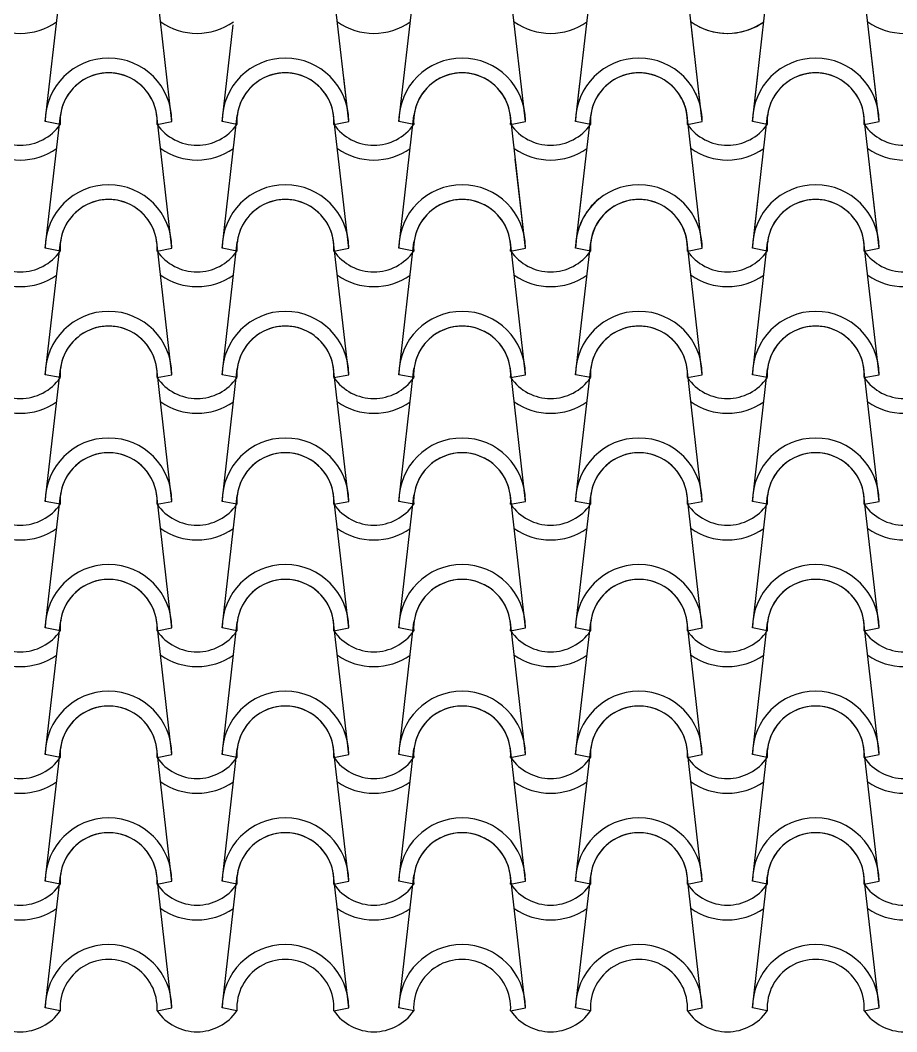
# Model space of a CAD drawing. Header units: millimetres. Extents: x -255 to 41745, y 236 to 29936.
# Drawn here: x 25561 to 26426, y 25007 to 26005 of the extents above; entities that cross this region are included whole.
import ezdxf

# ---------------------------------------------------------------- set-up
doc = ezdxf.new("R2010")
doc.units = ezdxf.units.MM
doc.layers.add('1', color=1, linetype='Continuous')

msp = doc.modelspace()

# ---------------------------------------------------------------- linework, layer by layer
at = {"layer": '1'}
for p, q in [((25585.31, 25905.55), (25600.24, 26036.26)), ((25710.31, 25905.55), (25695.39, 26036.26)), ((25884.82, 25905.55), (25869.89, 26036.26)), ((25884.82, 25905.55), (25869.89, 26036.26)), ((25934.32, 25905.55), (25949.25, 26036.26)), ((25934.32, 25905.55), (25949.25, 26036.26)), ((26059.32, 25905.55), (26044.4, 26036.26)), ((26108.83, 25905.55), (26123.75, 26036.26)), ((26233.83, 25905.55), (26218.9, 26036.26)), ((26283.33, 25905.55), (26298.25, 26036.26)), ((26283.33, 25905.55), (26297.62, 26030.72)), ((26408.33, 25905.55), (26393.4, 26036.26)), ((25759.82, 25905.55), (25770.71, 26000.98)), ((26233.83, 25905.55), (26223.56, 25995.45)), ((26408.33, 25905.55), (26399.29, 25984.72)), ((26408.33, 25905.55), (26399.29, 25984.72)), ((25884.82, 25905.55), (25879.86, 25949)), ((26283.33, 25905.55), (26288.58, 25951.5)), ((26283.33, 25905.55), (26288.58, 25951.5)), ((26108.83, 25905.55), (26113.08, 25942.83)), ((26233.83, 25905.55), (26230.57, 25934.1)), ((26233.83, 25905.55), (26230.57, 25934.1)), ((25934.32, 25905.55), (25936.22, 25922.16)), ((25585.31, 25780.55), (25600.24, 25911.26)), ((25710.31, 25780.55), (25695.39, 25911.26)), ((25759.82, 25780.55), (25774.74, 25911.26)), ((25884.82, 25780.55), (25869.89, 25911.26)), ((25934.32, 25780.55), (25949.25, 25911.26)), ((26059.32, 25780.55), (26044.4, 25911.26)), ((26059.32, 25905.55), (26058.06, 25916.62)), ((26108.83, 25780.55), (26123.75, 25911.26)), ((26233.83, 25780.55), (26218.9, 25911.26)), ((26233.83, 25780.55), (26218.9, 25911.26)), ((26283.33, 25780.55), (26298.25, 25911.26)), ((26283.33, 25780.55), (26298.25, 25911.26)), ((26408.33, 25780.55), (26393.4, 25911.26)), ((25599.99, 25902.62), (25585.31, 25905.55)), ((25599.99, 25902.62), (25585.31, 25905.55)), ((25695.64, 25902.62), (25710.31, 25905.55)), ((25695.64, 25902.62), (25710.31, 25905.55)), ((25774.49, 25902.62), (25759.82, 25905.55)), ((25774.49, 25902.62), (25759.82, 25905.55)), ((25870.15, 25902.62), (25884.82, 25905.55)), ((25870.15, 25902.62), (25884.82, 25905.55)), ((25870.15, 25902.62), (25884.82, 25905.55)), ((25870.15, 25902.62), (25884.82, 25905.55)), ((25870.15, 25902.62), (25884.82, 25905.55)), ((25870.15, 25902.62), (25884.82, 25905.55)), ((25949, 25902.62), (25934.32, 25905.55)), ((25949, 25902.62), (25934.32, 25905.55)), ((25949, 25902.62), (25934.32, 25905.55)), ((25949, 25902.62), (25934.32, 25905.55)), ((25949, 25902.62), (25934.32, 25905.55)), ((25949, 25902.62), (25934.32, 25905.55)), ((26044.65, 25902.62), (26059.32, 25905.55)), ((26044.65, 25902.62), (26059.32, 25905.55)), ((26044.65, 25902.62), (26059.32, 25905.55)), ((26044.65, 25902.62), (26059.32, 25905.55)), ((26044.65, 25902.62), (26059.32, 25905.55)), ((26123.5, 25902.62), (26108.83, 25905.55)), ((26123.5, 25902.62), (26108.83, 25905.55)), ((26123.5, 25902.62), (26108.83, 25905.55)), ((26123.5, 25902.62), (26108.83, 25905.55)), ((26123.5, 25902.62), (26108.83, 25905.55)), ((26219.15, 25902.62), (26233.83, 25905.55)), ((26219.15, 25902.62), (26233.83, 25905.55)), ((26219.15, 25902.62), (26233.83, 25905.55)), ((26219.15, 25902.62), (26233.83, 25905.55)), ((26219.15, 25902.62), (26233.83, 25905.55)), ((26219.15, 25902.62), (26233.83, 25905.55)), ((26219.15, 25902.62), (26233.83, 25905.55)), ((26219.15, 25902.62), (26233.83, 25905.55)), ((26219.15, 25902.62), (26233.83, 25905.55)), ((26219.15, 25902.62), (26233.83, 25905.55)), ((26298, 25902.62), (26283.33, 25905.55)), ((26298, 25902.62), (26283.33, 25905.55)), ((26298, 25902.62), (26283.33, 25905.55)), ((26298, 25902.62), (26283.33, 25905.55)), ((26298, 25902.62), (26283.33, 25905.55)), ((26298, 25902.62), (26283.33, 25905.55)), ((26298, 25902.62), (26283.33, 25905.55)), ((26298, 25902.62), (26283.33, 25905.55)), ((26298, 25902.62), (26283.33, 25905.55)), ((26298, 25902.62), (26283.33, 25905.55)), ((26393.66, 25902.62), (26408.33, 25905.55)), ((26393.66, 25902.62), (26408.33, 25905.55)), ((26393.66, 25902.62), (26408.33, 25905.55)), ((26393.66, 25902.62), (26408.33, 25905.55)), ((26393.66, 25902.62), (26408.33, 25905.55)), ((26393.66, 25902.62), (26408.33, 25905.55)), ((26393.66, 25902.62), (26408.33, 25905.55)), ((26393.66, 25902.62), (26408.33, 25905.55)), ((26059.32, 25780.55), (26049.3, 25868.29)), ((26408.33, 25780.55), (26399.29, 25859.72)), ((26108.83, 25780.55), (26115.26, 25836.88)), ((26283.33, 25780.55), (26288.58, 25826.5)), ((26233.83, 25780.55), (26230.57, 25809.1)), ((25585.31, 25655.55), (25600.24, 25786.26)), ((25599.99, 25777.62), (25585.31, 25780.55)), ((25599.99, 25777.62), (25585.31, 25780.55)), ((25710.31, 25655.55), (25695.39, 25786.26)), ((25695.64, 25777.62), (25710.31, 25780.55)), ((25695.64, 25777.62), (25710.31, 25780.55)), ((25759.82, 25655.55), (25774.74, 25786.26)), ((25774.49, 25777.62), (25759.82, 25780.55)), ((25774.49, 25777.62), (25759.82, 25780.55)), ((25884.82, 25655.55), (25869.89, 25786.26)), ((25870.15, 25777.62), (25884.82, 25780.55)), ((25870.15, 25777.62), (25884.82, 25780.55)), ((25934.32, 25655.55), (25949.25, 25786.26)), ((25949, 25777.62), (25934.32, 25780.55)), ((25949, 25777.62), (25934.32, 25780.55)), ((26059.32, 25655.55), (26044.4, 25786.26)), ((26059.32, 25655.55), (26044.4, 25786.26)), ((26044.65, 25777.62), (26059.32, 25780.55)), ((26044.65, 25777.62), (26059.32, 25780.55)), ((26044.65, 25777.62), (26059.32, 25780.55)), ((26044.65, 25777.62), (26059.32, 25780.55)), ((26108.83, 25655.55), (26123.75, 25786.26)), ((26108.83, 25655.55), (26123.75, 25786.26)), ((26123.5, 25777.62), (26108.83, 25780.55)), ((26123.5, 25777.62), (26108.83, 25780.55)), ((26123.5, 25777.62), (26108.83, 25780.55)), ((26123.5, 25777.62), (26108.83, 25780.55)), ((26233.83, 25655.55), (26218.9, 25786.26)), ((26233.83, 25655.55), (26218.9, 25786.26)), ((26219.15, 25777.62), (26233.83, 25780.55)), ((26219.15, 25777.62), (26233.83, 25780.55)), ((26219.15, 25777.62), (26233.83, 25780.55)), ((26219.15, 25777.62), (26233.83, 25780.55)), ((26219.15, 25777.62), (26233.83, 25780.55)), ((26219.15, 25777.62), (26233.83, 25780.55)), ((26283.33, 25655.55), (26298.25, 25786.26)), ((26283.33, 25655.55), (26298.25, 25786.26)), ((26298, 25777.62), (26283.33, 25780.55)), ((26298, 25777.62), (26283.33, 25780.55)), ((26298, 25777.62), (26283.33, 25780.55)), ((26298, 25777.62), (26283.33, 25780.55)), ((26298, 25777.62), (26283.33, 25780.55)), ((26298, 25777.62), (26283.33, 25780.55)), ((26408.33, 25655.55), (26393.4, 25786.26)), ((26393.66, 25777.62), (26408.33, 25780.55)), ((26393.66, 25777.62), (26408.33, 25780.55)), ((26393.66, 25777.62), (26408.33, 25780.55)), ((26393.66, 25777.62), (26408.33, 25780.55)), ((25585.31, 25530.55), (25600.24, 25661.26)), ((25710.31, 25530.55), (25695.39, 25661.26)), ((25759.82, 25530.55), (25774.74, 25661.26)), ((25884.82, 25530.55), (25869.89, 25661.26)), ((25934.32, 25530.55), (25949.25, 25661.26)), ((26059.32, 25530.55), (26044.4, 25661.26)), ((26059.32, 25530.55), (26044.4, 25661.26)), ((26108.83, 25530.55), (26123.75, 25661.26)), ((26108.83, 25530.55), (26123.75, 25661.26)), ((26233.83, 25530.55), (26218.9, 25661.26)), ((26233.83, 25530.55), (26218.9, 25661.26)), ((26283.33, 25530.55), (26298.25, 25661.26)), ((26283.33, 25530.55), (26298.25, 25661.26)), ((26408.33, 25530.55), (26393.4, 25661.26)), ((25599.99, 25652.62), (25585.31, 25655.55)), ((25599.99, 25652.62), (25585.31, 25655.55)), ((25695.64, 25652.62), (25710.31, 25655.55)), ((25695.64, 25652.62), (25710.31, 25655.55)), ((25774.49, 25652.62), (25759.82, 25655.55)), ((25774.49, 25652.62), (25759.82, 25655.55)), ((25870.15, 25652.62), (25884.82, 25655.55)), ((25870.15, 25652.62), (25884.82, 25655.55)), ((25949, 25652.62), (25934.32, 25655.55)), ((25949, 25652.62), (25934.32, 25655.55)), ((26044.65, 25652.62), (26059.32, 25655.55)), ((26044.65, 25652.62), (26059.32, 25655.55)), ((26044.65, 25652.62), (26059.32, 25655.55)), ((26044.65, 25652.62), (26059.32, 25655.55)), ((26123.5, 25652.62), (26108.83, 25655.55)), ((26123.5, 25652.62), (26108.83, 25655.55)), ((26123.5, 25652.62), (26108.83, 25655.55)), ((26123.5, 25652.62), (26108.83, 25655.55)), ((26219.15, 25652.62), (26233.83, 25655.55)), ((26219.15, 25652.62), (26233.83, 25655.55)), ((26219.15, 25652.62), (26233.83, 25655.55)), ((26219.15, 25652.62), (26233.83, 25655.55)), ((26298, 25652.62), (26283.33, 25655.55)), ((26298, 25652.62), (26283.33, 25655.55)), ((26298, 25652.62), (26283.33, 25655.55)), ((26298, 25652.62), (26283.33, 25655.55)), ((26393.66, 25652.62), (26408.33, 25655.55)), ((26393.66, 25652.62), (26408.33, 25655.55)), ((25585.31, 25405.55), (25600.24, 25536.26)), ((25599.99, 25527.62), (25585.31, 25530.55)), ((25599.99, 25527.62), (25585.31, 25530.55)), ((25710.31, 25405.55), (25695.39, 25536.26)), ((25695.64, 25527.62), (25710.31, 25530.55)), ((25695.64, 25527.62), (25710.31, 25530.55)), ((25759.82, 25405.55), (25774.74, 25536.26)), ((25774.49, 25527.62), (25759.82, 25530.55)), ((25774.49, 25527.62), (25759.82, 25530.55)), ((25884.82, 25405.55), (25869.89, 25536.26)), ((25870.15, 25527.62), (25884.82, 25530.55)), ((25870.15, 25527.62), (25884.82, 25530.55)), ((25934.32, 25405.55), (25949.25, 25536.26)), ((25949, 25527.62), (25934.32, 25530.55)), ((25949, 25527.62), (25934.32, 25530.55)), ((26059.32, 25405.55), (26044.4, 25536.26)), ((26059.32, 25405.55), (26044.4, 25536.26)), ((26044.65, 25527.62), (26059.32, 25530.55)), ((26044.65, 25527.62), (26059.32, 25530.55)), ((26044.65, 25527.62), (26059.32, 25530.55)), ((26044.65, 25527.62), (26059.32, 25530.55)), ((26108.83, 25405.55), (26123.75, 25536.26)), ((26108.83, 25405.55), (26123.75, 25536.26)), ((26123.5, 25527.62), (26108.83, 25530.55)), ((26123.5, 25527.62), (26108.83, 25530.55)), ((26123.5, 25527.62), (26108.83, 25530.55)), ((26123.5, 25527.62), (26108.83, 25530.55)), ((26233.83, 25405.55), (26218.9, 25536.26)), ((26233.83, 25405.55), (26218.9, 25536.26)), ((26219.15, 25527.62), (26233.83, 25530.55)), ((26219.15, 25527.62), (26233.83, 25530.55)), ((26219.15, 25527.62), (26233.83, 25530.55)), ((26219.15, 25527.62), (26233.83, 25530.55)), ((26283.33, 25405.55), (26298.25, 25536.26)), ((26283.33, 25405.55), (26298.25, 25536.26)), ((26298, 25527.62), (26283.33, 25530.55)), ((26298, 25527.62), (26283.33, 25530.55)), ((26298, 25527.62), (26283.33, 25530.55)), ((26298, 25527.62), (26283.33, 25530.55)), ((26408.33, 25405.55), (26393.4, 25536.26)), ((26393.66, 25527.62), (26408.33, 25530.55)), ((26393.66, 25527.62), (26408.33, 25530.55)), ((25585.31, 25280.55), (25600.24, 25411.26)), ((25710.31, 25280.55), (25695.39, 25411.26)), ((25759.82, 25280.55), (25774.74, 25411.26)), ((25884.82, 25280.55), (25869.89, 25411.26)), ((25934.32, 25280.55), (25949.25, 25411.26)), ((26059.32, 25280.55), (26044.4, 25411.26)), ((26059.32, 25280.55), (26044.4, 25411.26)), ((26108.83, 25280.55), (26123.75, 25411.26)), ((26108.83, 25280.55), (26123.75, 25411.26)), ((26233.83, 25280.55), (26218.9, 25411.26)), ((26233.83, 25280.55), (26218.9, 25411.26)), ((26283.33, 25280.55), (26298.25, 25411.26)), ((26283.33, 25280.55), (26298.25, 25411.26)), ((26408.33, 25280.55), (26393.4, 25411.26)), ((25599.99, 25402.62), (25585.31, 25405.55)), ((25599.99, 25402.62), (25585.31, 25405.55)), ((25695.64, 25402.62), (25710.31, 25405.55)), ((25695.64, 25402.62), (25710.31, 25405.55)), ((25774.49, 25402.62), (25759.82, 25405.55)), ((25774.49, 25402.62), (25759.82, 25405.55)), ((25870.15, 25402.62), (25884.82, 25405.55)), ((25870.15, 25402.62), (25884.82, 25405.55)), ((25949, 25402.62), (25934.32, 25405.55)), ((25949, 25402.62), (25934.32, 25405.55)), ((26044.65, 25402.62), (26059.32, 25405.55)), ((26044.65, 25402.62), (26059.32, 25405.55)), ((26044.65, 25402.62), (26059.32, 25405.55)), ((26044.65, 25402.62), (26059.32, 25405.55)), ((26123.5, 25402.62), (26108.83, 25405.55)), ((26123.5, 25402.62), (26108.83, 25405.55)), ((26123.5, 25402.62), (26108.83, 25405.55)), ((26123.5, 25402.62), (26108.83, 25405.55)), ((26219.15, 25402.62), (26233.83, 25405.55)), ((26219.15, 25402.62), (26233.83, 25405.55)), ((26219.15, 25402.62), (26233.83, 25405.55)), ((26219.15, 25402.62), (26233.83, 25405.55)), ((26298, 25402.62), (26283.33, 25405.55)), ((26298, 25402.62), (26283.33, 25405.55)), ((26298, 25402.62), (26283.33, 25405.55)), ((26298, 25402.62), (26283.33, 25405.55)), ((26393.66, 25402.62), (26408.33, 25405.55)), ((26393.66, 25402.62), (26408.33, 25405.55)), ((25585.31, 25155.55), (25600.24, 25286.26)), ((25599.99, 25277.62), (25585.31, 25280.55)), ((25599.99, 25277.62), (25585.31, 25280.55)), ((25710.31, 25155.55), (25695.39, 25286.26)), ((25695.64, 25277.62), (25710.31, 25280.55)), ((25695.64, 25277.62), (25710.31, 25280.55)), ((25759.82, 25155.55), (25774.74, 25286.26)), ((25774.49, 25277.62), (25759.82, 25280.55)), ((25774.49, 25277.62), (25759.82, 25280.55)), ((25884.82, 25155.55), (25869.89, 25286.26)), ((25870.15, 25277.62), (25884.82, 25280.55)), ((25870.15, 25277.62), (25884.82, 25280.55)), ((25934.32, 25155.55), (25949.25, 25286.26)), ((25949, 25277.62), (25934.32, 25280.55)), ((25949, 25277.62), (25934.32, 25280.55)), ((26059.32, 25155.55), (26044.4, 25286.26)), ((26059.32, 25155.55), (26044.4, 25286.26)), ((26044.65, 25277.62), (26059.32, 25280.55)), ((26044.65, 25277.62), (26059.32, 25280.55)), ((26044.65, 25277.62), (26059.32, 25280.55)), ((26044.65, 25277.62), (26059.32, 25280.55)), ((26108.83, 25155.55), (26123.75, 25286.26)), ((26108.83, 25155.55), (26123.75, 25286.26)), ((26123.5, 25277.62), (26108.83, 25280.55)), ((26123.5, 25277.62), (26108.83, 25280.55)), ((26123.5, 25277.62), (26108.83, 25280.55)), ((26123.5, 25277.62), (26108.83, 25280.55)), ((26233.83, 25155.55), (26218.9, 25286.26)), ((26233.83, 25155.55), (26218.9, 25286.26)), ((26219.15, 25277.62), (26233.83, 25280.55)), ((26219.15, 25277.62), (26233.83, 25280.55)), ((26219.15, 25277.62), (26233.83, 25280.55)), ((26219.15, 25277.62), (26233.83, 25280.55)), ((26283.33, 25155.55), (26298.25, 25286.26)), ((26283.33, 25155.55), (26298.25, 25286.26)), ((26298, 25277.62), (26283.33, 25280.55)), ((26298, 25277.62), (26283.33, 25280.55)), ((26298, 25277.62), (26283.33, 25280.55)), ((26298, 25277.62), (26283.33, 25280.55)), ((26408.33, 25155.55), (26393.4, 25286.26)), ((26393.66, 25277.62), (26408.33, 25280.55)), ((26393.66, 25277.62), (26408.33, 25280.55)), ((25585.31, 25030.55), (25600.24, 25161.26)), ((25710.31, 25030.55), (25695.39, 25161.26)), ((25759.82, 25030.55), (25774.74, 25161.26)), ((25884.82, 25030.55), (25869.89, 25161.26)), ((25934.32, 25030.55), (25949.25, 25161.26)), ((26059.32, 25030.55), (26044.4, 25161.26)), ((26059.32, 25030.55), (26044.4, 25161.26)), ((26108.83, 25030.55), (26123.75, 25161.26)), ((26108.83, 25030.55), (26123.75, 25161.26)), ((26233.83, 25030.55), (26218.9, 25161.26)), ((26233.83, 25030.55), (26218.9, 25161.26)), ((26283.33, 25030.55), (26298.25, 25161.26)), ((26283.33, 25030.55), (26298.25, 25161.26)), ((26408.33, 25030.55), (26393.4, 25161.26)), ((25599.99, 25152.62), (25585.31, 25155.55)), ((25599.99, 25152.62), (25585.31, 25155.55)), ((25695.64, 25152.62), (25710.31, 25155.55)), ((25695.64, 25152.62), (25710.31, 25155.55)), ((25774.49, 25152.62), (25759.82, 25155.55)), ((25774.49, 25152.62), (25759.82, 25155.55)), ((25870.15, 25152.62), (25884.82, 25155.55)), ((25870.15, 25152.62), (25884.82, 25155.55)), ((25949, 25152.62), (25934.32, 25155.55)), ((25949, 25152.62), (25934.32, 25155.55)), ((26044.65, 25152.62), (26059.32, 25155.55)), ((26044.65, 25152.62), (26059.32, 25155.55)), ((26044.65, 25152.62), (26059.32, 25155.55)), ((26044.65, 25152.62), (26059.32, 25155.55)), ((26123.5, 25152.62), (26108.83, 25155.55)), ((26123.5, 25152.62), (26108.83, 25155.55)), ((26123.5, 25152.62), (26108.83, 25155.55)), ((26123.5, 25152.62), (26108.83, 25155.55)), ((26219.15, 25152.62), (26233.83, 25155.55)), ((26219.15, 25152.62), (26233.83, 25155.55)), ((26219.15, 25152.62), (26233.83, 25155.55)), ((26219.15, 25152.62), (26233.83, 25155.55)), ((26298, 25152.62), (26283.33, 25155.55)), ((26298, 25152.62), (26283.33, 25155.55)), ((26298, 25152.62), (26283.33, 25155.55)), ((26298, 25152.62), (26283.33, 25155.55)), ((26393.66, 25152.62), (26408.33, 25155.55)), ((26393.66, 25152.62), (26408.33, 25155.55)), ((25599.99, 25027.62), (25585.31, 25030.55)), ((25695.64, 25027.62), (25710.31, 25030.55)), ((25774.49, 25027.62), (25759.82, 25030.55)), ((25870.15, 25027.62), (25884.82, 25030.55)), ((25949, 25027.62), (25934.32, 25030.55)), ((26044.65, 25027.62), (26059.32, 25030.55)), ((26044.65, 25027.62), (26059.32, 25030.55)), ((26123.5, 25027.62), (26108.83, 25030.55)), ((26123.5, 25027.62), (26108.83, 25030.55)), ((26219.15, 25027.62), (26233.83, 25030.55)), ((26219.15, 25027.62), (26233.83, 25030.55)), ((26298, 25027.62), (26283.33, 25030.55)), ((26298, 25027.62), (26283.33, 25030.55)), ((26393.66, 25027.62), (26408.33, 25030.55))]:
    msp.add_line(p, q, dxfattribs=at)
for centre, radius, start, end in [((25560.62, 26054.93), 62.5, 234.93079, 305.06921), ((25560.62, 26054.93), 62.5, 234.93079, 305.06921), ((25735.12, 26054.93), 62.5, 234.93079, 305.06921), ((25735.12, 26054.93), 62.5, 234.93079, 305.06921), ((25735.12, 26054.93), 62.5, 234.93079, 305.06921), ((25909.63, 26054.93), 62.5, 234.93079, 305.06921), ((25909.63, 26054.93), 62.5, 234.93079, 305.06921), ((25909.63, 26054.93), 62.5, 234.93079, 305.06921), ((25909.63, 26054.93), 62.5, 234.93079, 305.06921), ((26084.13, 26054.93), 62.5, 234.93079, 305.06921), ((26084.13, 26054.93), 62.5, 234.93079, 305.06921), ((26084.13, 26054.93), 62.5, 234.93079, 305.06921), ((26084.13, 26054.93), 62.5, 234.93079, 305.06921), ((26258.63, 26054.93), 62.5, 234.93079, 305.06921), ((26258.63, 26054.93), 62.5, 234.93079, 305.06921), ((26258.63, 26054.93), 62.5, 234.93079, 305.06921), ((26258.63, 26054.93), 62.5, 234.93079, 305.06921), ((26258.63, 26054.93), 62.5, 234.93079, 305.06921), ((26258.63, 26054.93), 62.5, 243.63622, 305.06921), ((26433.14, 26054.93), 62.5, 234.93079, 305.06921), ((26433.14, 26054.93), 62.5, 234.93079, 305.06921), ((26433.14, 26054.93), 62.5, 234.93079, 305.06921), ((25647.81, 25905.55), 62.5, 0, 180), ((25647.81, 25905.55), 62.5, 0, 180), ((25822.32, 25905.55), 62.5, 0, 180), ((25822.32, 25905.55), 62.5, 0, 180), ((25996.82, 25905.55), 62.5, 0, 180), ((25996.82, 25905.55), 62.5, 0, 180), ((25996.82, 25905.55), 62.5, 0, 180), ((26171.33, 25905.55), 62.5, 0, 180), ((26171.33, 25905.55), 62.5, 0, 180), ((26345.83, 25905.55), 62.5, 0, 180), ((26345.83, 25905.55), 62.5, 0, 180), ((26345.83, 25905.55), 62.5, 0, 180), ((26345.83, 25905.55), 62.5, 0, 180), ((26345.83, 25905.55), 62.5, 0, 180), ((26345.83, 25905.55), 62.5, 0, 180), ((26345.83, 25905.55), 62.5, 0, 180), ((26345.83, 25905.55), 62.5, 0, 180), ((25647.81, 25905.55), 47.92, 356.48872, 183.51128), ((25647.81, 25905.55), 47.92, 356.48872, 183.51128), ((25647.81, 25905.55), 47.92, 6.83804, 173.16196), ((25822.32, 25905.55), 47.92, 356.48872, 183.51128), ((25822.32, 25905.55), 47.92, 356.48872, 183.51128), ((25822.32, 25905.55), 47.92, 6.83804, 173.16196), ((25996.82, 25905.55), 47.92, 356.48872, 183.51128), ((25996.82, 25905.55), 47.92, 356.48872, 183.51128), ((25996.82, 25905.55), 47.92, 356.48872, 183.51128), ((25996.82, 25905.55), 47.92, 6.83804, 173.16196), ((26171.33, 25905.55), 47.92, 356.48872, 183.51128), ((26171.33, 25905.55), 47.92, 356.48872, 183.51128), ((26171.33, 25905.55), 47.92, 6.83804, 173.16196), ((26345.83, 25905.55), 47.92, 356.48872, 183.51128), ((26345.83, 25905.55), 47.92, 356.48872, 183.51128), ((26345.83, 25905.55), 47.92, 356.48872, 183.51128), ((26345.83, 25905.55), 47.92, 356.48872, 183.51128), ((26345.83, 25905.55), 47.92, 356.48872, 183.51128), ((26345.83, 25905.55), 47.92, 356.48872, 183.51128), ((26345.83, 25905.55), 47.92, 356.48872, 183.51128), ((26345.83, 25905.55), 47.92, 356.48872, 183.51128), ((26345.83, 25905.55), 47.92, 6.83804, 173.16196), ((26345.83, 25905.55), 47.92, 6.83804, 173.16196), ((26345.83, 25905.55), 47.92, 6.83804, 173.16196), ((26345.83, 25905.55), 47.92, 6.83804, 173.16196), ((26171.33, 25905.55), 47.92, 6.83804, 29.13941), ((26171.33, 25905.55), 47.92, 356.48872, 29.13941), ((26171.33, 25905.55), 47.92, 356.48872, 29.13941), ((26171.33, 25905.55), 47.92, 6.83804, 29.13941), ((26171.33, 25905.55), 47.92, 356.48872, 29.13941), ((26171.33, 25905.55), 47.92, 356.48872, 29.13941), ((26171.33, 25905.55), 62.5, 0, 26.2055), ((26171.33, 25905.55), 62.5, 0, 26.2055), ((26171.33, 25905.55), 62.5, 0, 26.2055), ((26171.33, 25905.55), 62.5, 0, 26.2055), ((25996.82, 25905.55), 62.5, 164.73463, 180), ((25996.82, 25905.55), 62.5, 164.73463, 180), ((25996.82, 25905.55), 47.92, 167.89031, 183.51128), ((25996.82, 25905.55), 47.92, 167.89031, 183.51128), ((25996.82, 25905.55), 47.92, 167.89031, 173.16196), ((25996.82, 25905.55), 47.92, 356.48872, 5.53044), ((25996.82, 25905.55), 47.92, 356.48872, 5.53044), ((25996.82, 25905.55), 62.5, 0, 10.3131), ((25996.82, 25905.55), 62.5, 0, 10.3131), ((25560.62, 25929.93), 47.92, 214.75597, 325.24403), ((25560.62, 25929.93), 47.92, 214.75597, 325.24403), ((25735.12, 25929.93), 47.92, 214.75597, 325.24403), ((25735.12, 25929.93), 47.92, 214.75597, 325.24403), ((25909.63, 25929.93), 47.92, 214.75597, 325.24403), ((25909.63, 25929.93), 47.92, 214.75597, 325.24403), ((25909.63, 25929.93), 47.92, 214.75597, 325.24403), ((25909.63, 25929.93), 47.92, 214.75597, 325.24403), ((25909.63, 25929.93), 47.92, 214.75597, 325.24403), ((25909.63, 25929.93), 47.92, 214.75597, 325.24403), ((26084.13, 25929.93), 47.92, 214.75597, 325.24403), ((26084.13, 25929.93), 47.92, 214.75597, 325.24403), ((26084.13, 25929.93), 47.92, 214.75597, 325.24403), ((26084.13, 25929.93), 47.92, 214.75597, 325.24403), ((26084.13, 25929.93), 47.92, 214.75597, 325.24403), ((26258.63, 25929.93), 47.92, 214.75597, 325.24403), ((26258.63, 25929.93), 47.92, 214.75597, 325.24403), ((26258.63, 25929.93), 47.92, 214.75597, 325.24403), ((26258.63, 25929.93), 47.92, 214.75597, 325.24403), ((26258.63, 25929.93), 47.92, 214.75597, 325.24403), ((26258.63, 25929.93), 47.92, 214.75597, 325.24403), ((26258.63, 25929.93), 47.92, 214.75597, 325.24403), ((26258.63, 25929.93), 47.92, 214.75597, 325.24403), ((26258.63, 25929.93), 47.92, 214.75597, 325.24403), ((26258.63, 25929.93), 47.92, 214.75597, 325.24403), ((26433.14, 25929.93), 47.92, 214.75597, 325.24403), ((26433.14, 25929.93), 47.92, 214.75597, 325.24403), ((26433.14, 25929.93), 47.92, 214.75597, 325.24403), ((26433.14, 25929.93), 47.92, 214.75597, 325.24403), ((26433.14, 25929.93), 47.92, 214.75597, 325.24403), ((26433.14, 25929.93), 47.92, 214.75597, 325.24403), ((26433.14, 25929.93), 47.92, 214.75597, 325.24403), ((26433.14, 25929.93), 47.92, 214.75597, 325.24403), ((25560.62, 25929.93), 62.5, 234.93079, 305.06921), ((25735.12, 25929.93), 62.5, 234.93079, 305.06921), ((25909.63, 25929.93), 62.5, 234.93079, 305.06921), ((25909.63, 25929.93), 62.5, 234.93079, 305.06921), ((26084.13, 25929.93), 62.5, 234.93079, 305.06921), ((26084.13, 25929.93), 62.5, 234.93079, 305.06921), ((26258.63, 25929.93), 62.5, 234.93079, 305.06921), ((26258.63, 25929.93), 62.5, 234.93079, 305.06921), ((26258.63, 25929.93), 62.5, 234.93079, 305.06921), ((26258.63, 25929.93), 62.5, 234.93079, 305.06921), ((26258.63, 25929.93), 62.5, 234.93079, 305.06921), ((26433.14, 25929.93), 62.5, 234.93079, 305.06921), ((26433.14, 25929.93), 62.5, 234.93079, 305.06921), ((26433.14, 25929.93), 62.5, 234.93079, 305.06921), ((26433.14, 25929.93), 62.5, 234.93079, 305.06921), ((25647.81, 25780.55), 62.5, 0, 180), ((25647.81, 25780.55), 62.5, 0, 180), ((25822.32, 25780.55), 62.5, 0, 180), ((25822.32, 25780.55), 62.5, 0, 180), ((25996.82, 25780.55), 62.5, 0, 180), ((25996.82, 25780.55), 62.5, 0, 180), ((26171.33, 25780.55), 62.5, 0, 180), ((26171.33, 25780.55), 62.5, 0, 180), ((26345.83, 25780.55), 62.5, 0, 180), ((26345.83, 25780.55), 62.5, 0, 180), ((26345.83, 25780.55), 62.5, 0, 180), ((26345.83, 25780.55), 62.5, 0, 180), ((25647.81, 25780.55), 47.92, 356.48872, 183.51128), ((25647.81, 25780.55), 47.92, 356.48872, 183.51128), ((25647.81, 25780.55), 47.92, 6.83804, 173.16196), ((25822.32, 25780.55), 47.92, 356.48872, 183.51128), ((25822.32, 25780.55), 47.92, 356.48872, 183.51128), ((25822.32, 25780.55), 47.92, 6.83804, 173.16196), ((25996.82, 25780.55), 47.92, 356.48872, 183.51128), ((25996.82, 25780.55), 47.92, 356.48872, 183.51128), ((25996.82, 25780.55), 47.92, 6.83804, 173.16196), ((26171.33, 25780.55), 62.5, 129.19714, 180), ((26171.33, 25780.55), 62.5, 129.19714, 180), ((26171.33, 25780.55), 47.92, 356.48872, 183.51128), ((26171.33, 25780.55), 47.92, 356.48872, 183.51128), ((26171.33, 25780.55), 47.92, 6.83804, 173.16196), ((26345.83, 25780.55), 47.92, 356.48872, 183.51128), ((26345.83, 25780.55), 47.92, 356.48872, 183.51128), ((26345.83, 25780.55), 47.92, 356.48872, 183.51128), ((26345.83, 25780.55), 47.92, 356.48872, 183.51128), ((26345.83, 25780.55), 47.92, 6.83804, 173.16196), ((26345.83, 25780.55), 47.92, 6.83804, 173.16196), ((26345.83, 25780.55), 47.92, 6.83804, 173.16196), ((26171.33, 25780.55), 47.92, 120.60475, 183.51128), ((26171.33, 25780.55), 47.92, 120.60475, 183.51128), ((26171.33, 25780.55), 47.92, 120.60475, 173.16196), ((26171.33, 25780.55), 47.92, 6.83804, 29.13941), ((26171.33, 25780.55), 47.92, 356.48872, 29.13941), ((26171.33, 25780.55), 47.92, 356.48872, 29.13941), ((26171.33, 25780.55), 62.5, 0, 26.2055), ((26171.33, 25780.55), 62.5, 0, 26.2055), ((25560.62, 25804.93), 47.92, 214.75597, 325.24403), ((25560.62, 25804.93), 47.92, 214.75597, 325.24403), ((25735.12, 25804.93), 47.92, 214.75597, 325.24403), ((25735.12, 25804.93), 47.92, 214.75597, 325.24403), ((25909.63, 25804.93), 47.92, 214.75597, 325.24403), ((25909.63, 25804.93), 47.92, 214.75597, 325.24403), ((26084.13, 25804.93), 47.92, 214.75597, 325.24403), ((26084.13, 25804.93), 47.92, 214.75597, 325.24403), ((26084.13, 25804.93), 47.92, 214.75597, 325.24403), ((26084.13, 25804.93), 47.92, 214.75597, 325.24403), ((26258.63, 25804.93), 47.92, 214.75597, 325.24403), ((26258.63, 25804.93), 47.92, 214.75597, 325.24403), ((26258.63, 25804.93), 47.92, 214.75597, 325.24403), ((26258.63, 25804.93), 47.92, 214.75597, 325.24403), ((26258.63, 25804.93), 47.92, 214.75597, 325.24403), ((26258.63, 25804.93), 47.92, 214.75597, 325.24403), ((26433.14, 25804.93), 47.92, 214.75597, 325.24403), ((26433.14, 25804.93), 47.92, 214.75597, 325.24403), ((26433.14, 25804.93), 47.92, 214.75597, 325.24403), ((26433.14, 25804.93), 47.92, 214.75597, 325.24403), ((25560.62, 25804.93), 62.5, 234.93079, 305.06921), ((25735.12, 25804.93), 62.5, 234.93079, 305.06921), ((25909.63, 25804.93), 62.5, 234.93079, 305.06921), ((26084.13, 25804.93), 62.5, 234.93079, 305.06921), ((26084.13, 25804.93), 62.5, 234.93079, 305.06921), ((26258.63, 25804.93), 62.5, 234.93079, 305.06921), ((26258.63, 25804.93), 62.5, 234.93079, 305.06921), ((26258.63, 25804.93), 62.5, 234.93079, 305.06921), ((26433.14, 25804.93), 62.5, 234.93079, 305.06921), ((26433.14, 25804.93), 62.5, 234.93079, 305.06921), ((25647.81, 25655.55), 62.5, 0, 180), ((25647.81, 25655.55), 62.5, 0, 180), ((25822.32, 25655.55), 62.5, 0, 180), ((25822.32, 25655.55), 62.5, 0, 180), ((25996.82, 25655.55), 62.5, 0, 180), ((25996.82, 25655.55), 62.5, 0, 180), ((26171.33, 25655.55), 62.5, 0, 180), ((26171.33, 25655.55), 62.5, 0, 180), ((26345.83, 25655.55), 62.5, 0, 180), ((26345.83, 25655.55), 62.5, 0, 180), ((25647.81, 25655.55), 47.92, 356.48872, 183.51128), ((25647.81, 25655.55), 47.92, 356.48872, 183.51128), ((25647.81, 25655.55), 47.92, 6.83804, 173.16196), ((25822.32, 25655.55), 47.92, 356.48872, 183.51128), ((25822.32, 25655.55), 47.92, 356.48872, 183.51128), ((25822.32, 25655.55), 47.92, 6.83804, 173.16196), ((25996.82, 25655.55), 47.92, 356.48872, 183.51128), ((25996.82, 25655.55), 47.92, 356.48872, 183.51128), ((25996.82, 25655.55), 47.92, 6.83804, 173.16196), ((26171.33, 25655.55), 47.92, 356.48872, 183.51128), ((26171.33, 25655.55), 47.92, 356.48872, 183.51128), ((26171.33, 25655.55), 47.92, 6.83804, 173.16196), ((26345.83, 25655.55), 47.92, 356.48872, 183.51128), ((26345.83, 25655.55), 47.92, 356.48872, 183.51128), ((26345.83, 25655.55), 47.92, 6.83804, 173.16196), ((25560.62, 25679.93), 47.92, 214.75597, 325.24403), ((25560.62, 25679.93), 47.92, 214.75597, 325.24403), ((25735.12, 25679.93), 47.92, 214.75597, 325.24403), ((25735.12, 25679.93), 47.92, 214.75597, 325.24403), ((25909.63, 25679.93), 47.92, 214.75597, 325.24403), ((25909.63, 25679.93), 47.92, 214.75597, 325.24403), ((26084.13, 25679.93), 47.92, 214.75597, 325.24403), ((26084.13, 25679.93), 47.92, 214.75597, 325.24403), ((26084.13, 25679.93), 47.92, 214.75597, 325.24403), ((26084.13, 25679.93), 47.92, 214.75597, 325.24403), ((26258.63, 25679.93), 47.92, 214.75597, 325.24403), ((26258.63, 25679.93), 47.92, 214.75597, 325.24403), ((26258.63, 25679.93), 47.92, 214.75597, 325.24403), ((26258.63, 25679.93), 47.92, 214.75597, 325.24403), ((26433.14, 25679.93), 47.92, 214.75597, 325.24403), ((26433.14, 25679.93), 47.92, 214.75597, 325.24403), ((25560.62, 25679.93), 62.5, 234.93079, 305.06921), ((25735.12, 25679.93), 62.5, 234.93079, 305.06921), ((25909.63, 25679.93), 62.5, 234.93079, 305.06921), ((26084.13, 25679.93), 62.5, 234.93079, 305.06921), ((26084.13, 25679.93), 62.5, 234.93079, 305.06921), ((26258.63, 25679.93), 62.5, 234.93079, 305.06921), ((26258.63, 25679.93), 62.5, 234.93079, 305.06921), ((26433.14, 25679.93), 62.5, 234.93079, 305.06921), ((25647.81, 25530.55), 62.5, 0, 180), ((25647.81, 25530.55), 62.5, 0, 180), ((25822.32, 25530.55), 62.5, 0, 180), ((25822.32, 25530.55), 62.5, 0, 180), ((25996.82, 25530.55), 62.5, 0, 180), ((25996.82, 25530.55), 62.5, 0, 180), ((26171.33, 25530.55), 62.5, 0, 180), ((26171.33, 25530.55), 62.5, 0, 180), ((26345.83, 25530.55), 62.5, 0, 180), ((26345.83, 25530.55), 62.5, 0, 180), ((25647.81, 25530.55), 47.92, 356.48872, 183.51128), ((25647.81, 25530.55), 47.92, 356.48872, 183.51128), ((25647.81, 25530.55), 47.92, 6.83804, 173.16196), ((25822.32, 25530.55), 47.92, 356.48872, 183.51128), ((25822.32, 25530.55), 47.92, 356.48872, 183.51128), ((25822.32, 25530.55), 47.92, 6.83804, 173.16196), ((25996.82, 25530.55), 47.92, 356.48872, 183.51128), ((25996.82, 25530.55), 47.92, 356.48872, 183.51128), ((25996.82, 25530.55), 47.92, 6.83804, 173.16196), ((26171.33, 25530.55), 47.92, 356.48872, 183.51128), ((26171.33, 25530.55), 47.92, 356.48872, 183.51128), ((26171.33, 25530.55), 47.92, 6.83804, 173.16196), ((26345.83, 25530.55), 47.92, 356.48872, 183.51128), ((26345.83, 25530.55), 47.92, 356.48872, 183.51128), ((26345.83, 25530.55), 47.92, 6.83804, 173.16196), ((25560.62, 25554.93), 47.92, 214.75597, 325.24403), ((25560.62, 25554.93), 47.92, 214.75597, 325.24403), ((25735.12, 25554.93), 47.92, 214.75597, 325.24403), ((25735.12, 25554.93), 47.92, 214.75597, 325.24403), ((25909.63, 25554.93), 47.92, 214.75597, 325.24403), ((25909.63, 25554.93), 47.92, 214.75597, 325.24403), ((26084.13, 25554.93), 47.92, 214.75597, 325.24403), ((26084.13, 25554.93), 47.92, 214.75597, 325.24403), ((26084.13, 25554.93), 47.92, 214.75597, 325.24403), ((26084.13, 25554.93), 47.92, 214.75597, 325.24403), ((26258.63, 25554.93), 47.92, 214.75597, 325.24403), ((26258.63, 25554.93), 47.92, 214.75597, 325.24403), ((26258.63, 25554.93), 47.92, 214.75597, 325.24403), ((26258.63, 25554.93), 47.92, 214.75597, 325.24403), ((26433.14, 25554.93), 47.92, 214.75597, 325.24403), ((26433.14, 25554.93), 47.92, 214.75597, 325.24403), ((25560.62, 25554.93), 62.5, 234.93079, 305.06921), ((25735.12, 25554.93), 62.5, 234.93079, 305.06921), ((25909.63, 25554.93), 62.5, 234.93079, 305.06921), ((26084.13, 25554.93), 62.5, 234.93079, 305.06921), ((26084.13, 25554.93), 62.5, 234.93079, 305.06921), ((26258.63, 25554.93), 62.5, 234.93079, 305.06921), ((26258.63, 25554.93), 62.5, 234.93079, 305.06921), ((26433.14, 25554.93), 62.5, 234.93079, 305.06921), ((25647.81, 25405.55), 62.5, 0, 180), ((25647.81, 25405.55), 62.5, 0, 180), ((25822.32, 25405.55), 62.5, 0, 180), ((25822.32, 25405.55), 62.5, 0, 180), ((25996.82, 25405.55), 62.5, 0, 180), ((25996.82, 25405.55), 62.5, 0, 180), ((26171.33, 25405.55), 62.5, 0, 180), ((26171.33, 25405.55), 62.5, 0, 180), ((26345.83, 25405.55), 62.5, 0, 180), ((26345.83, 25405.55), 62.5, 0, 180), ((25647.81, 25405.55), 47.92, 356.48872, 183.51128), ((25647.81, 25405.55), 47.92, 356.48872, 183.51128), ((25647.81, 25405.55), 47.92, 6.83804, 173.16196), ((25822.32, 25405.55), 47.92, 356.48872, 183.51128), ((25822.32, 25405.55), 47.92, 356.48872, 183.51128), ((25822.32, 25405.55), 47.92, 6.83804, 173.16196), ((25996.82, 25405.55), 47.92, 356.48872, 183.51128), ((25996.82, 25405.55), 47.92, 356.48872, 183.51128), ((25996.82, 25405.55), 47.92, 6.83804, 173.16196), ((26171.33, 25405.55), 47.92, 356.48872, 183.51128), ((26171.33, 25405.55), 47.92, 356.48872, 183.51128), ((26171.33, 25405.55), 47.92, 6.83804, 173.16196), ((26345.83, 25405.55), 47.92, 356.48872, 183.51128), ((26345.83, 25405.55), 47.92, 356.48872, 183.51128), ((26345.83, 25405.55), 47.92, 6.83804, 173.16196), ((25560.62, 25429.93), 47.92, 214.75597, 325.24403), ((25560.62, 25429.93), 47.92, 214.75597, 325.24403), ((25735.12, 25429.93), 47.92, 214.75597, 325.24403), ((25735.12, 25429.93), 47.92, 214.75597, 325.24403), ((25909.63, 25429.93), 47.92, 214.75597, 325.24403), ((25909.63, 25429.93), 47.92, 214.75597, 325.24403), ((26084.13, 25429.93), 47.92, 214.75597, 325.24403), ((26084.13, 25429.93), 47.92, 214.75597, 325.24403), ((26084.13, 25429.93), 47.92, 214.75597, 325.24403), ((26084.13, 25429.93), 47.92, 214.75597, 325.24403), ((26258.63, 25429.93), 47.92, 214.75597, 325.24403), ((26258.63, 25429.93), 47.92, 214.75597, 325.24403), ((26258.63, 25429.93), 47.92, 214.75597, 325.24403), ((26258.63, 25429.93), 47.92, 214.75597, 325.24403), ((26433.14, 25429.93), 47.92, 214.75597, 325.24403), ((26433.14, 25429.93), 47.92, 214.75597, 325.24403), ((25560.62, 25429.93), 62.5, 234.93079, 305.06921), ((25735.12, 25429.93), 62.5, 234.93079, 305.06921), ((25909.63, 25429.93), 62.5, 234.93079, 305.06921), ((26084.13, 25429.93), 62.5, 234.93079, 305.06921), ((26084.13, 25429.93), 62.5, 234.93079, 305.06921), ((26258.63, 25429.93), 62.5, 234.93079, 305.06921), ((26258.63, 25429.93), 62.5, 234.93079, 305.06921), ((26433.14, 25429.93), 62.5, 234.93079, 305.06921), ((25647.81, 25280.55), 62.5, 0, 180), ((25647.81, 25280.55), 62.5, 0, 180), ((25822.32, 25280.55), 62.5, 0, 180), ((25822.32, 25280.55), 62.5, 0, 180), ((25996.82, 25280.55), 62.5, 0, 180), ((25996.82, 25280.55), 62.5, 0, 180), ((26171.33, 25280.55), 62.5, 0, 180), ((26171.33, 25280.55), 62.5, 0, 180), ((26345.83, 25280.55), 62.5, 0, 180), ((26345.83, 25280.55), 62.5, 0, 180), ((25647.81, 25280.55), 47.92, 356.48872, 183.51128), ((25647.81, 25280.55), 47.92, 356.48872, 183.51128), ((25647.81, 25280.55), 47.92, 6.83804, 173.16196), ((25822.32, 25280.55), 47.92, 356.48872, 183.51128), ((25822.32, 25280.55), 47.92, 356.48872, 183.51128), ((25822.32, 25280.55), 47.92, 6.83804, 173.16196), ((25996.82, 25280.55), 47.92, 356.48872, 183.51128), ((25996.82, 25280.55), 47.92, 356.48872, 183.51128), ((25996.82, 25280.55), 47.92, 6.83804, 173.16196), ((26171.33, 25280.55), 47.92, 356.48872, 183.51128), ((26171.33, 25280.55), 47.92, 356.48872, 183.51128), ((26171.33, 25280.55), 47.92, 6.83804, 173.16196), ((26345.83, 25280.55), 47.92, 356.48872, 183.51128), ((26345.83, 25280.55), 47.92, 356.48872, 183.51128), ((26345.83, 25280.55), 47.92, 6.83804, 173.16196), ((25560.62, 25304.93), 47.92, 214.75597, 325.24403), ((25560.62, 25304.93), 47.92, 214.75597, 325.24403), ((25735.12, 25304.93), 47.92, 214.75597, 325.24403), ((25735.12, 25304.93), 47.92, 214.75597, 325.24403), ((25909.63, 25304.93), 47.92, 214.75597, 325.24403), ((25909.63, 25304.93), 47.92, 214.75597, 325.24403), ((26084.13, 25304.93), 47.92, 214.75597, 325.24403), ((26084.13, 25304.93), 47.92, 214.75597, 325.24403), ((26084.13, 25304.93), 47.92, 214.75597, 325.24403), ((26084.13, 25304.93), 47.92, 214.75597, 325.24403), ((26258.63, 25304.93), 47.92, 214.75597, 325.24403), ((26258.63, 25304.93), 47.92, 214.75597, 325.24403), ((26258.63, 25304.93), 47.92, 214.75597, 325.24403), ((26258.63, 25304.93), 47.92, 214.75597, 325.24403), ((26433.14, 25304.93), 47.92, 214.75597, 325.24403), ((26433.14, 25304.93), 47.92, 214.75597, 325.24403), ((25560.62, 25304.93), 62.5, 234.93079, 305.06921), ((25735.12, 25304.93), 62.5, 234.93079, 305.06921), ((25909.63, 25304.93), 62.5, 234.93079, 305.06921), ((26084.13, 25304.93), 62.5, 234.93079, 305.06921), ((26084.13, 25304.93), 62.5, 234.93079, 305.06921), ((26258.63, 25304.93), 62.5, 234.93079, 305.06921), ((26258.63, 25304.93), 62.5, 234.93079, 305.06921), ((26433.14, 25304.93), 62.5, 234.93079, 305.06921), ((25647.81, 25155.55), 62.5, 0, 180), ((25647.81, 25155.55), 62.5, 0, 180), ((25822.32, 25155.55), 62.5, 0, 180), ((25822.32, 25155.55), 62.5, 0, 180), ((25996.82, 25155.55), 62.5, 0, 180), ((25996.82, 25155.55), 62.5, 0, 180), ((26171.33, 25155.55), 62.5, 0, 180), ((26171.33, 25155.55), 62.5, 0, 180), ((26345.83, 25155.55), 62.5, 0, 180), ((26345.83, 25155.55), 62.5, 0, 180), ((25647.81, 25155.55), 47.92, 356.48872, 183.51128), ((25647.81, 25155.55), 47.92, 356.48872, 183.51128), ((25647.81, 25155.55), 47.92, 6.83804, 173.16196), ((25822.32, 25155.55), 47.92, 356.48872, 183.51128), ((25822.32, 25155.55), 47.92, 356.48872, 183.51128), ((25822.32, 25155.55), 47.92, 6.83804, 173.16196), ((25996.82, 25155.55), 47.92, 356.48872, 183.51128), ((25996.82, 25155.55), 47.92, 356.48872, 183.51128), ((25996.82, 25155.55), 47.92, 6.83804, 173.16196), ((26171.33, 25155.55), 47.92, 356.48872, 183.51128), ((26171.33, 25155.55), 47.92, 356.48872, 183.51128), ((26171.33, 25155.55), 47.92, 6.83804, 173.16196), ((26345.83, 25155.55), 47.92, 356.48872, 183.51128), ((26345.83, 25155.55), 47.92, 356.48872, 183.51128), ((26345.83, 25155.55), 47.92, 6.83804, 173.16196), ((25560.62, 25179.93), 47.92, 214.75597, 325.24403), ((25560.62, 25179.93), 47.92, 214.75597, 325.24403), ((25735.12, 25179.93), 47.92, 214.75597, 325.24403), ((25735.12, 25179.93), 47.92, 214.75597, 325.24403), ((25909.63, 25179.93), 47.92, 214.75597, 325.24403), ((25909.63, 25179.93), 47.92, 214.75597, 325.24403), ((26084.13, 25179.93), 47.92, 214.75597, 325.24403), ((26084.13, 25179.93), 47.92, 214.75597, 325.24403), ((26084.13, 25179.93), 47.92, 214.75597, 325.24403), ((26084.13, 25179.93), 47.92, 214.75597, 325.24403), ((26258.63, 25179.93), 47.92, 214.75597, 325.24403), ((26258.63, 25179.93), 47.92, 214.75597, 325.24403), ((26258.63, 25179.93), 47.92, 214.75597, 325.24403), ((26258.63, 25179.93), 47.92, 214.75597, 325.24403), ((26433.14, 25179.93), 47.92, 214.75597, 325.24403), ((26433.14, 25179.93), 47.92, 214.75597, 325.24403), ((25560.62, 25179.93), 62.5, 234.93079, 305.06921), ((25735.12, 25179.93), 62.5, 234.93079, 305.06921), ((25909.63, 25179.93), 62.5, 234.93079, 305.06921), ((26084.13, 25179.93), 62.5, 234.93079, 305.06921), ((26084.13, 25179.93), 62.5, 234.93079, 305.06921), ((26258.63, 25179.93), 62.5, 234.93079, 305.06921), ((26258.63, 25179.93), 62.5, 234.93079, 305.06921), ((26433.14, 25179.93), 62.5, 234.93079, 305.06921), ((25647.81, 25030.55), 62.5, 0, 180), ((25822.32, 25030.55), 62.5, 0, 180), ((25996.82, 25030.55), 62.5, 0, 180), ((26171.33, 25030.55), 62.5, 0, 180), ((26345.83, 25030.55), 62.5, 0, 180), ((25647.81, 25030.55), 47.92, 356.48872, 183.51128), ((25822.32, 25030.55), 47.92, 356.48872, 183.51128), ((25996.82, 25030.55), 47.92, 356.48872, 183.51128), ((26171.33, 25030.55), 47.92, 356.48872, 183.51128), ((26345.83, 25030.55), 47.92, 356.48872, 183.51128), ((25560.62, 25054.93), 47.92, 214.75597, 325.24403), ((25735.12, 25054.93), 47.92, 214.75597, 325.24403), ((25909.63, 25054.93), 47.92, 214.75597, 325.24403), ((26084.13, 25054.93), 47.92, 214.75597, 325.24403), ((26084.13, 25054.93), 47.92, 214.75597, 325.24403), ((26258.63, 25054.93), 47.92, 214.75597, 325.24403), ((26258.63, 25054.93), 47.92, 214.75597, 325.24403), ((26433.14, 25054.93), 47.92, 214.75597, 325.24403)]:
    msp.add_arc(centre, radius, start, end, dxfattribs=at)

doc.saveas('drawing.dxf')
